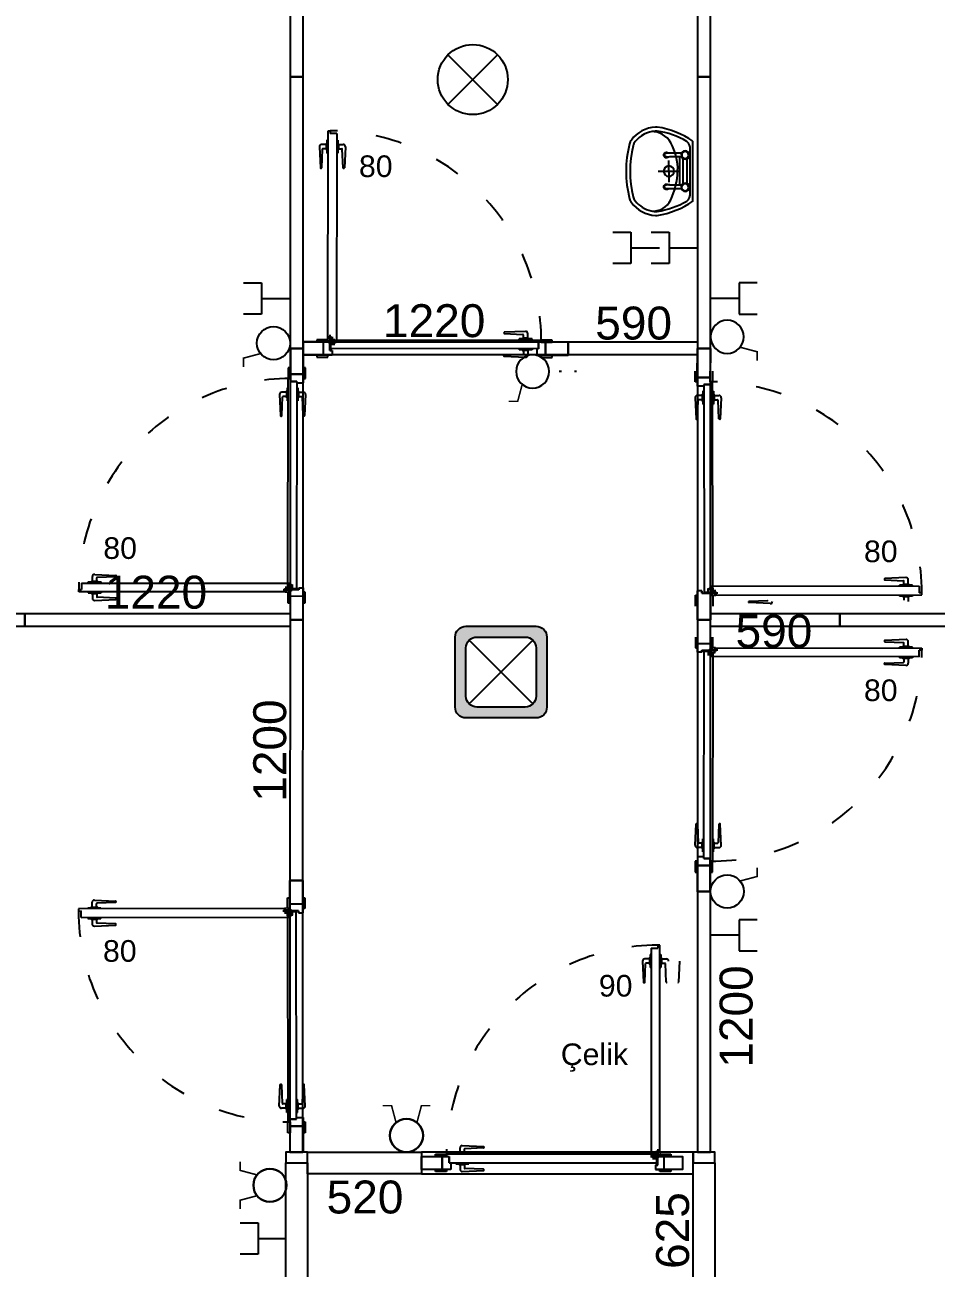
# Model space of a CAD drawing. Header units: millimetres. Extents: x 142629 to 168404, y -211947 to -204319.
# Drawn here: x 145547 to 145968, y -205230 to -204656 of the extents above; entities that cross this region are included whole.
import ezdxf

# ---------------------------------------------------------------- set-up
doc = ezdxf.new("R2010")
doc.units = ezdxf.units.MM
doc.linetypes.add('ACAD_ISO03W100', pattern=[30, 12, -18])
for name, color, linetype in [('1', 250, 'Continuous'), ('Block1', 255, 'Continuous'), ('DUVAR', 7, 'Continuous'), ('KAPI-PEN', 3, 'Continuous'), ('KAPILAR', 42, 'Continuous'), ('OLCU', 2, 'Continuous'), ('TEFRIS', 4, 'Continuous')]:
    doc.layers.add(name, color=color, linetype=linetype)
doc.styles.get("Standard").update_dxf_attribs({"font": 'arial.ttf'})

# ---------------------------------------------------------------- blocks, each defined once
blk = doc.blocks.new('LAVABO')
at = {"layer": 'TEFRIS', "color": 7}
for p, q in [((137281.3, -211027.42), (137280.06, -211026.23)), ((137281.15, -211027.26), (137285.59, -211031.49)), ((137286.58, -211030.01), (137281.28, -211024.96)), ((137273.03, -211028.23), (137276.64, -211031.68)), ((137276.64, -211031.68), (137273.19, -211035.3)), ((137284.62, -211030.57), (137275.71, -211039.91)), ((137276.64, -211031.68), (137280.1, -211028.07)), ((137276.64, -211031.68), (137280.26, -211035.14)), ((137285.67, -211031.86), (137277.19, -211040.75)), ((137287.01, -211032.99), (137278.46, -211041.96)), ((137270.05, -211037.08), (137275.33, -211042.1)), ((137272.7, -211037.01), (137271.35, -211035.72)), ((137276.61, -211040.76), (137272.32, -211036.67))]:
    blk.add_line(p, q, dxfattribs=at)
for points in [[(137275.15, -211049.38, -0.112842), (137258.68, -211042.73, -0.051406), (137258.02, -211042.15, -0.218961), (137254.15, -211030.15, -0.113197), (137254.71, -211028.31, -0.122001), (137272.25, -211009.91, -0.113197), (137274.07, -211009.27, -0.218961), (137286.24, -211012.56, -0.051406), (137286.85, -211013.2, -0.112842), (137294.27, -211029.34)], [(137276.92, -211045.74, -0.248162), (137273.17, -211047.37, -0.097547), (137259.93, -211041.35, -0.057084), (137259.19, -211040.7, -0.205938), (137255.97, -211030.86, -0.12541), (137256.55, -211028.81, -0.11725), (137272.84, -211011.73, -0.12541), (137274.86, -211011.05, -0.174088), (137283.38, -211012.74, -0.114282), (137285.53, -211014.51, -0.097547), (137292.17, -211027.45, -0.248162), (137290.72, -211031.27)]]:
    blk.add_lwpolyline(points, format="xyb", close=True, dxfattribs=at)
blk.add_lwpolyline([(137283.38, -211012.74, -0.321438), (137286.39, -211022.73, -0.098457), (137279.59, -211034.47, -0.139763), (137268.18, -211041.82, -0.277065), (137258.07, -211039.28)], format="xyb", dxfattribs=at)
for centre, radius in [((137276.64, -211031.68), 2.44), ((137287.25, -211031.56), 1.95), ((137287.25, -211031.43), 1.6), ((137276.96, -211042.3), 1.95), ((137276.9, -211042.29), 1.6)]:
    blk.add_circle(centre, radius, dxfattribs=at)
for centre, radius, start, end in [((137280.87, -211025.74), 1.29, 357.39121, 270.77169), ((137280.67, -211025.59), 0.883, 46.35638, 226.35638), ((137270.74, -211036.36), 1.29, 359.64734, 266.11697), ((137270.7, -211036.4), 0.937, 46.35638, 226.35638)]:
    blk.add_arc(centre, radius, start, end, dxfattribs=at)
blk = doc.blocks.new('GLOP')
at = {"layer": 'DUVAR', "color": 1}
for p, q in [((11.44, -11.44), (-11.44, 11.44)), ((11.44, 11.44), (-11.44, -11.44))]:
    blk.add_line(p, q, dxfattribs=at)
blk.add_circle((0, 0), 16.18, dxfattribs=at)
blk = doc.blocks.new('ANAHTAR')
at = {"layer": 'OLCU', "color": 20, "const_width": 0.735}
blk.add_lwpolyline([(-6.13, -4.86), (-13.8, -6.9), (-13.8, -11)], dxfattribs=at)
at = {"layer": 'OLCU', "color": 20}
blk.add_circle((0, 0), 7.67, dxfattribs=at)
blk = doc.blocks.new('TELPRIZ')
at = {"layer": 'DUVAR', "color": 1}
for p, q in [((-7.2, 21.45), (-7.2, 13.15)), ((7.2, 13.15), (7.2, 21.45)), ((-7.2, 13.15), (7.2, 13.15)), ((0, 13.15), (0, 0))]:
    blk.add_line(p, q, dxfattribs=at)

msp = doc.modelspace()

# ---------------------------------------------------------------- hatches: boundary and pattern name
at = {"layer": 'KAPI-PEN', "true_color": 0x4554a5}
h = msp.add_hatch(color=175, dxfattribs=at)
edge = h.paths.add_edge_path()
edge.add_line((145750.623, -204933.536), (145782.982, -204933.536))
edge.add_arc((145782.982, -204938.536), 5, 0, 90, ccw=False)
edge.add_line((145787.982, -204938.536), (145787.982, -204970.896))
edge.add_arc((145782.982, -204970.896), 5, -90, 0, ccw=False)
edge.add_line((145782.982, -204975.896), (145750.623, -204975.896))
edge.add_arc((145750.623, -204970.896), 5, 180, 270, ccw=False)
edge.add_line((145745.623, -204970.896), (145745.623, -204938.536))
edge.add_arc((145750.623, -204938.536), 5, 90, 180, ccw=False)
edge = h.paths.add_edge_path(flags=16)
edge.add_line((145755.623, -204938.536), (145777.982, -204938.536))
edge.add_arc((145777.982, -204943.536), 5, 0, 90, ccw=False)
edge.add_line((145782.982, -204943.536), (145782.982, -204965.896))
edge.add_arc((145777.982, -204965.896), 5, -90, 0, ccw=False)
edge.add_line((145777.982, -204970.896), (145755.623, -204970.896))
edge.add_arc((145755.623, -204965.896), 5, 180, 270, ccw=False)
edge.add_line((145750.623, -204965.896), (145750.623, -204943.536))
edge.add_arc((145755.623, -204943.536), 5, 90, 180, ccw=False)

# ---------------------------------------------------------------- linework, layer by layer
at = {"layer": 'Block1', "color": 7}
for p, q in [((145781.518, -204940), (145752.087, -204969.431)), ((145752.087, -204940), (145781.518, -204969.431))]:
    msp.add_line(p, q, dxfattribs=at)
for points in [[(145667.366, -205181.611), (145677.366, -205181.611), (145677.366, -205176.611), (145667.366, -205176.611)], [(145855.616, -205181.611), (145865.616, -205181.611), (145865.616, -205176.611), (145855.616, -205176.611)]]:
    msp.add_lwpolyline(points, close=True, dxfattribs=at)
at = {"layer": 'KAPI-PEN', "color": 175, "true_color": 0x4554a5}
for points in [[(145669.366, -204679.611), (145675.366, -204679.611), (145675.366, -204559.111), (145669.366, -204559.111)], [(145857.616, -204679.611), (145863.616, -204679.611), (145863.616, -204559.111), (145857.616, -204559.111)], [(145669.366, -204805.111), (145675.366, -204805.111), (145675.366, -204679.611), (145669.366, -204679.611)], [(145857.616, -204805.111), (145863.616, -204805.111), (145863.616, -204679.611), (145857.616, -204679.611)], [(145797.866, -204808.111), (145675.366, -204808.111), (145675.366, -204802.111), (145797.866, -204802.111)], [(145857.616, -204808.111), (145797.866, -204808.111), (145797.866, -204802.111), (145857.616, -204802.111)], [(145669.366, -204930.611), (145675.366, -204930.611), (145675.366, -204805.111), (145669.366, -204805.111)], [(145857.616, -204930.611), (145863.616, -204930.611), (145863.616, -204805.111), (145857.616, -204805.111)], [(145863.616, -204805.111), (145857.616, -204805.111), (145857.616, -204805.111), (145863.616, -204805.111)], [(145546.866, -204933.611), (145421.366, -204933.611), (145421.366, -204927.611), (145546.866, -204927.611)], [(145669.366, -204933.611), (145546.866, -204933.611), (145546.866, -204927.611), (145669.366, -204927.611)], [(145923.366, -204933.611), (145863.616, -204933.686), (145863.616, -204927.686), (145923.366, -204927.611)], [(146048.866, -204933.611), (145923.366, -204933.611), (145923.366, -204927.611), (146048.866, -204927.611)], [(145669.215, -205051.114), (145675.215, -205051.114), (145675.366, -204930.611), (145669.366, -204930.611)], [(145857.616, -205056.111), (145863.616, -205056.111), (145863.616, -204930.611), (145857.616, -204930.611)], [(145669.215, -205176.614), (145675.215, -205176.614), (145675.215, -205051.114), (145669.215, -205051.114)], [(145857.616, -205176.611), (145863.616, -205176.611), (145863.616, -205056.111), (145857.616, -205056.111)], [(145730.116, -205186.611), (145677.366, -205186.611), (145677.366, -205176.611), (145730.116, -205176.611)], [(145855.616, -205176.611), (145730.116, -205176.611), (145730.116, -205186.611), (145855.616, -205186.611)], [(145667.366, -205181.611), (145677.366, -205181.611), (145677.366, -205307.111), (145667.366, -205307.111)], [(145855.616, -205181.611), (145865.616, -205181.611), (145865.616, -205244.361), (145855.616, -205244.361)]]:
    msp.add_lwpolyline(points, close=True, dxfattribs=at)
for points in [[(145750.623, -204933.536), (145782.982, -204933.536, -0.4142136), (145787.982, -204938.536), (145787.982, -204970.896, -0.4142136), (145782.982, -204975.896), (145750.623, -204975.896, -0.4142136), (145745.623, -204970.896), (145745.623, -204938.536, -0.4142136)], [(145755.623, -204938.536), (145777.982, -204938.536, -0.4142136), (145782.982, -204943.536), (145782.982, -204965.896, -0.4142136), (145777.982, -204970.896), (145755.623, -204970.896, -0.4142136), (145750.623, -204965.896), (145750.623, -204943.536, -0.4142136)]]:
    msp.add_lwpolyline(points, format="xyb", close=True, dxfattribs=at)
at = {"layer": 'KAPILAR', "color": 7, "lineweight": 25, "ltscale": 80}
for p, q in [((145686.802, -204800.147), (145686.917, -204704.507)), ((145686.917, -204704.507), (145687.917, -204704.508)), ((145687.917, -204704.508), (145687.916, -204705.808)), ((145690.916, -204705.812), (145690.8, -204801.67)), ((145687.802, -204800.148), (145686.802, -204800.147)), ((145687.804, -204798.848), (145687.802, -204800.148)), ((145688.258, -204805.128), (145688.26, -204803.198)), ((145688.26, -204803.198), (145689.778, -204803.2)), ((145688.87, -204801.667), (145688.872, -204800.149)), ((145690.8, -204801.67), (145688.87, -204801.667)), ((145689.779, -204802.13), (145689.781, -204801.13)), ((145691.079, -204802.132), (145689.779, -204802.13)), ((145689.781, -204801.13), (145785.421, -204801.245)), ((145784.119, -204802.244), (145784.116, -204805.244)), ((145785.419, -204802.245), (145784.119, -204802.244)), ((145785.421, -204801.245), (145785.419, -204802.245)), ((145784.116, -204805.244), (145688.258, -204805.128)), ((145668.385, -204914.696), (145668.501, -204819.056)), ((145668.501, -204819.056), (145669.501, -204819.057)), ((145669.501, -204819.057), (145669.499, -204820.357)), ((145669.499, -204820.357), (145672.499, -204820.361)), ((145672.499, -204820.361), (145672.383, -204916.219)), ((145864.481, -204820.556), (145863.481, -204820.557)), ((145863.481, -204820.557), (145863.483, -204821.857)), ((145864.597, -204916.196), (145864.481, -204820.556)), ((145863.483, -204821.857), (145860.483, -204821.861)), ((145860.483, -204821.861), (145860.599, -204917.719)), ((145571.762, -204917.559), (145571.763, -204916.559)), ((145667.402, -204917.675), (145571.762, -204917.559)), ((145571.763, -204916.559), (145573.063, -204916.561)), ((145573.067, -204913.561), (145668.925, -204913.676)), ((145666.103, -204916.673), (145667.403, -204916.674)), ((145667.403, -204916.675), (145667.402, -204917.675)), ((145668.923, -204915.606), (145667.405, -204915.605)), ((145669.385, -204914.697), (145668.385, -204914.696)), ((145668.925, -204913.676), (145668.923, -204915.606)), ((145669.387, -204913.397), (145669.385, -204914.697)), ((145670.453, -204916.217), (145670.455, -204914.699)), ((145672.384, -204916.219), (145670.453, -204916.217)), ((145860.598, -204917.719), (145862.529, -204917.717)), ((145862.529, -204917.717), (145862.527, -204916.199)), ((145863.595, -204914.897), (145863.597, -204916.197)), ((145863.597, -204916.197), (145864.597, -204916.196)), ((145959.915, -204915.061), (145864.057, -204915.176)), ((145864.057, -204915.176), (145864.059, -204917.106)), ((145864.059, -204917.106), (145865.577, -204917.105)), ((145866.879, -204918.173), (145865.579, -204918.174)), ((145865.579, -204918.175), (145865.58, -204919.175)), ((145961.219, -204918.059), (145959.919, -204918.061)), ((145961.22, -204919.059), (145961.219, -204918.059)), ((145865.58, -204919.175), (145961.22, -204919.059)), ((145860.483, -205040.86), (145860.599, -204945.002)), ((145860.598, -204945.002), (145862.529, -204945.004)), ((145862.529, -204945.004), (145862.527, -204946.523)), ((145863.595, -204947.824), (145863.597, -204946.524)), ((145863.597, -204946.524), (145864.597, -204946.525)), ((145864.057, -204947.545), (145864.059, -204945.615)), ((145959.915, -204947.66), (145864.057, -204947.545)), ((145864.059, -204945.615), (145865.577, -204945.617)), ((145864.597, -204946.525), (145864.481, -205042.165)), ((145865.579, -204944.547), (145865.58, -204943.547)), ((145866.879, -204944.548), (145865.579, -204944.547)), ((145865.58, -204943.547), (145961.22, -204943.662)), ((145961.219, -204944.662), (145959.919, -204944.66)), ((145961.22, -204943.662), (145961.219, -204944.662)), ((145863.483, -205040.864), (145860.483, -205040.86)), ((145863.481, -205042.164), (145863.483, -205040.864)), ((145864.481, -205042.165), (145863.481, -205042.164)), ((145667.251, -205064.05), (145571.611, -205064.166)), ((145571.611, -205064.166), (145571.612, -205065.166)), ((145571.612, -205065.166), (145572.912, -205065.164)), ((145572.916, -205068.164), (145668.774, -205068.049)), ((145665.952, -205065.052), (145667.252, -205065.051)), ((145667.252, -205065.05), (145667.251, -205064.05)), ((145668.772, -205066.119), (145667.253, -205066.12)), ((145669.234, -205067.028), (145668.234, -205067.029)), ((145668.234, -205067.029), (145668.349, -205162.669)), ((145668.774, -205068.049), (145668.772, -205066.119)), ((145669.236, -205068.328), (145669.234, -205067.028)), ((145672.232, -205065.506), (145670.302, -205065.508)), ((145670.302, -205065.508), (145670.304, -205067.026)), ((145672.348, -205161.364), (145672.232, -205065.506)), ((145836.186, -205082.291), (145836.186, -205178.149)), ((145839.186, -205080.991), (145839.186, -205082.291)), ((145840.186, -205080.991), (145839.186, -205080.991)), ((145840.186, -205176.631), (145840.186, -205080.991)), ((145668.349, -205162.669), (145669.349, -205162.668)), ((145669.348, -205161.368), (145672.348, -205161.364)), ((145669.349, -205162.668), (145669.348, -205161.368)), ((145838.116, -205178.149), (145838.116, -205176.631)), ((145839.186, -205175.331), (145839.186, -205176.631)), ((145839.186, -205176.631), (145840.186, -205176.631)), ((145837.206, -205177.611), (145741.566, -205177.611)), ((145741.566, -205177.611), (145741.566, -205178.611)), ((145741.566, -205178.611), (145742.866, -205178.611)), ((145742.866, -205178.611), (145742.866, -205181.611)), ((145742.866, -205181.611), (145838.725, -205181.611)), ((145835.906, -205178.611), (145837.206, -205178.611)), ((145836.186, -205178.149), (145838.116, -205178.149)), ((145837.206, -205178.611), (145837.206, -205177.611)), ((145838.725, -205179.681), (145837.206, -205179.681)), ((145838.725, -205181.611), (145838.725, -205179.681))]:
    msp.add_line(p, q, dxfattribs=at)
at = {"layer": 'KAPILAR', "color": 7, "lineweight": 25}
for p, q in [((145690.916, -204705.812), (145687.916, -204705.808)), ((145682.908, -204711.847), (145683.34, -204721.612)), ((145686.11, -204710.806), (145683.909, -204710.803)), ((145686.11, -204710.506), (145686.107, -204713.106)), ((145686.31, -204710.306), (145686.41, -204710.306)), ((145686.412, -204708.806), (145686.405, -204714.806)), ((145686.912, -204708.807), (145686.412, -204708.806)), ((145690.912, -204708.812), (145691.412, -204708.812)), ((145691.412, -204708.812), (145691.405, -204714.812)), ((145691.51, -204710.312), (145691.41, -204710.312)), ((145691.71, -204710.513), (145691.707, -204713.113)), ((145691.71, -204710.813), (145693.911, -204710.815)), ((145694.909, -204711.862), (145694.453, -204721.625)), ((145683.958, -204721.612), (145684.332, -204712.995)), ((145686.107, -204712.806), (145684.532, -204712.804)), ((145686.307, -204713.306), (145686.407, -204713.306)), ((145686.905, -204714.807), (145686.405, -204714.806)), ((145690.905, -204714.812), (145691.405, -204714.812)), ((145691.507, -204713.312), (145691.407, -204713.312)), ((145691.707, -204712.813), (145693.283, -204712.814)), ((145693.836, -204721.624), (145693.483, -204713.006)), ((145683.54, -204721.803), (145683.758, -204721.803)), ((145694.253, -204721.816), (145694.035, -204721.815)), ((145768.125, -204797.868), (145768.124, -204798.085)), ((145778.08, -204797.236), (145768.316, -204797.668)), ((145681.763, -204801.12), (145681.762, -204802.12)), ((145681.772, -204802.12), (145686.772, -204802.126)), ((145686.773, -204801.126), (145681.773, -204801.12)), ((145684.772, -204802.124), (145687.605, -204802.127)), ((145689.258, -204802.129), (145686.341, -204802.126)), ((145689.26, -204800.15), (145686.344, -204800.146)), ((145686.716, -204802.126), (145689.258, -204802.129)), ((145686.762, -204802.126), (145686.763, -204801.126)), ((145687.537, -204802.127), (145687.54, -204800.148)), ((145687.54, -204800.148), (145688.065, -204800.148)), ((145687.795, -204806.127), (145687.8, -204802.127)), ((145687.798, -204803.586), (145687.801, -204800.669)), ((145687.798, -204803.211), (145687.801, -204800.669)), ((145687.799, -204802.39), (145687.8, -204801.865)), ((145689.779, -204802.393), (145687.799, -204802.39)), ((145687.8, -204801.865), (145689.78, -204801.867)), ((145687.801, -204801.231), (145687.802, -204800.148)), ((145688.065, -204800.148), (145688.062, -204802.128)), ((145688.696, -204802.129), (145689.779, -204802.13)), ((145689.778, -204803.588), (145689.781, -204800.672)), ((145689.78, -204801.867), (145689.779, -204802.393)), ((145768.315, -204798.285), (145776.932, -204798.659)), ((145781.121, -204800.74), (145775.121, -204800.733)), ((145775.121, -204801.233), (145775.121, -204800.733)), ((145776.621, -204800.635), (145776.621, -204800.735)), ((145779.421, -204800.438), (145776.821, -204800.435)), ((145777.121, -204800.435), (145777.123, -204798.86)), ((145779.121, -204800.438), (145779.124, -204798.236)), ((145779.621, -204800.638), (145779.621, -204800.738)), ((145781.121, -204801.24), (145781.121, -204800.74)), ((145784.116, -204805.244), (145784.119, -204802.244)), ((145787.419, -204802.248), (145784.119, -204802.244)), ((145785.421, -204801.245), (145785.419, -204802.245)), ((145785.419, -204802.245), (145790.419, -204802.251)), ((145790.421, -204801.251), (145785.421, -204801.245)), ((145790.419, -204802.251), (145790.421, -204801.251)), ((145681.765, -204808.12), (145681.763, -204809.12)), ((145681.763, -204809.12), (145686.763, -204809.126)), ((145686.765, -204808.126), (145681.765, -204808.12)), ((145688.765, -204808.129), (145684.765, -204808.124)), ((145686.763, -204809.126), (145686.765, -204808.126)), ((145687.795, -204806.127), (145688.767, -204806.129)), ((145688.767, -204806.129), (145688.765, -204808.129)), ((145768.112, -204808.581), (145768.112, -204808.363)), ((145778.065, -204809.237), (145768.302, -204808.781)), ((145768.303, -204808.164), (145776.921, -204807.81)), ((145775.116, -204805.233), (145775.115, -204805.733)), ((145781.115, -204805.74), (145775.115, -204805.733)), ((145776.615, -204805.835), (145776.615, -204805.735)), ((145779.415, -204806.038), (145776.815, -204806.035)), ((145777.115, -204806.035), (145777.113, -204807.611)), ((145779.115, -204806.038), (145779.112, -204808.239)), ((145779.615, -204805.838), (145779.615, -204805.738)), ((145781.116, -204805.24), (145781.115, -204805.74)), ((145783.416, -204805.243), (145783.412, -204808.243)), ((145783.412, -204808.243), (145787.412, -204808.248)), ((145784.116, -204805.244), (145783.416, -204805.243)), ((145785.412, -204808.245), (145785.411, -204809.245)), ((145785.411, -204809.245), (145790.411, -204809.251)), ((145790.412, -204808.251), (145785.412, -204808.245)), ((145790.411, -204809.251), (145790.412, -204808.251)), ((145668.507, -204814.056), (145668.501, -204819.056)), ((145669.507, -204814.057), (145668.507, -204814.056)), ((145669.501, -204819.057), (145669.507, -204814.057)), ((145675.507, -204814.065), (145675.501, -204819.065)), ((145676.507, -204814.066), (145675.507, -204814.065)), ((145676.501, -204819.066), (145676.507, -204814.066)), ((145668.501, -204819.056), (145669.501, -204819.057)), ((145669.503, -204817.057), (145669.499, -204820.357)), ((145672.499, -204820.361), (145669.499, -204820.357)), ((145672.499, -204820.361), (145672.498, -204821.061)), ((145672.498, -204821.061), (145675.498, -204821.065)), ((145675.498, -204821.065), (145675.503, -204817.065)), ((145675.501, -204819.065), (145676.501, -204819.066)), ((145793.725, -204815.566), (145794.725, -204815.565)), ((145800.725, -204815.557), (145801.725, -204815.556)), ((145856.481, -204820.566), (145856.475, -204815.566)), ((145857.481, -204820.565), (145856.481, -204820.566)), ((145857.475, -204815.565), (145857.481, -204820.565)), ((145857.484, -204822.565), (145857.479, -204818.565)), ((145863.481, -204820.557), (145863.475, -204815.557)), ((145863.479, -204818.557), (145863.483, -204821.857)), ((145864.481, -204820.556), (145863.481, -204820.557)), ((145864.475, -204815.556), (145864.481, -204820.556)), ((145664.491, -204826.397), (145664.924, -204836.161)), ((145667.693, -204825.355), (145665.492, -204825.353)), ((145667.693, -204825.055), (145667.69, -204827.655)), ((145667.894, -204824.855), (145667.994, -204824.856)), ((145667.995, -204823.356), (145667.988, -204829.356)), ((145668.495, -204823.356), (145667.995, -204823.356)), ((145672.495, -204823.361), (145672.995, -204823.362)), ((145672.995, -204823.362), (145672.988, -204829.362)), ((145673.094, -204824.862), (145672.994, -204824.862)), ((145673.293, -204825.062), (145673.29, -204827.662)), ((145673.293, -204825.362), (145675.494, -204825.365)), ((145676.492, -204826.411), (145676.036, -204836.174)), ((145860.484, -204822.561), (145857.484, -204822.565)), ((145859.689, -204826.562), (145859.692, -204829.162)), ((145859.888, -204826.362), (145859.988, -204826.362)), ((145860.487, -204824.861), (145859.987, -204824.862)), ((145859.987, -204824.862), (145859.994, -204830.862)), ((145860.483, -204821.861), (145863.483, -204821.857)), ((145860.483, -204821.861), (145860.484, -204822.561)), ((145864.487, -204824.856), (145864.987, -204824.856)), ((145864.987, -204824.856), (145864.994, -204830.856)), ((145865.088, -204826.355), (145864.988, -204826.356)), ((145865.289, -204826.555), (145865.292, -204829.155)), ((145865.289, -204826.855), (145867.49, -204826.853)), ((145665.541, -204836.162), (145665.915, -204827.545)), ((145667.691, -204827.355), (145666.115, -204827.353)), ((145667.89, -204827.855), (145667.99, -204827.856)), ((145668.488, -204829.356), (145667.988, -204829.356)), ((145672.488, -204829.361), (145672.988, -204829.362)), ((145673.09, -204827.862), (145672.99, -204827.862)), ((145673.291, -204827.362), (145674.866, -204827.364)), ((145675.419, -204836.174), (145675.066, -204827.556)), ((145856.49, -204827.911), (145856.946, -204837.674)), ((145859.689, -204826.862), (145857.488, -204826.865)), ((145857.563, -204837.674), (145857.916, -204829.056)), ((145859.691, -204828.862), (145858.116, -204828.864)), ((145859.892, -204829.362), (145859.992, -204829.362)), ((145860.494, -204830.861), (145859.994, -204830.862)), ((145864.494, -204830.856), (145864.994, -204830.856)), ((145865.092, -204829.355), (145864.992, -204829.356)), ((145865.291, -204828.855), (145866.867, -204828.853)), ((145867.441, -204837.662), (145867.067, -204829.045)), ((145868.491, -204827.897), (145868.059, -204837.661)), ((145665.123, -204836.352), (145665.341, -204836.352)), ((145675.836, -204836.365), (145675.619, -204836.365)), ((145857.146, -204837.865), (145857.363, -204837.865)), ((145867.859, -204837.852), (145867.641, -204837.852)), ((145577.568, -204912.966), (145577.568, -204913.066)), ((145577.768, -204912.767), (145580.368, -204912.77)), ((145578.068, -204912.767), (145578.071, -204910.566)), ((145579.117, -204909.568), (145588.88, -204910.023)), ((145580.068, -204912.769), (145580.07, -204911.194)), ((145588.88, -204910.641), (145580.262, -204910.994)), ((145580.568, -204912.97), (145580.568, -204913.07)), ((145589.071, -204910.224), (145589.071, -204910.441)), ((145943.911, -204911.724), (145943.911, -204911.941)), ((145953.865, -204911.068), (145944.102, -204911.523)), ((145944.102, -204912.141), (145952.72, -204912.494)), ((145952.914, -204914.269), (145952.912, -204912.694)), ((145954.914, -204914.267), (145954.911, -204912.066)), ((145573.067, -204913.561), (145573.063, -204916.561)), ((145576.062, -204917.564), (145576.062, -204918.064)), ((145576.062, -204918.064), (145582.062, -204918.072)), ((145576.067, -204913.564), (145576.068, -204913.064)), ((145576.068, -204913.064), (145582.068, -204913.072)), ((145577.561, -204918.166), (145577.562, -204918.066)), ((145577.761, -204918.367), (145580.361, -204918.37)), ((145578.061, -204918.367), (145578.059, -204920.568)), ((145580.061, -204918.369), (145580.059, -204919.945)), ((145580.561, -204918.17), (145580.562, -204918.07)), ((145582.062, -204917.572), (145582.062, -204918.072)), ((145582.067, -204913.572), (145582.068, -204913.072)), ((145667.405, -204915.216), (145667.402, -204918.133)), ((145667.403, -204916.937), (145667.404, -204916.412)), ((145668.487, -204916.676), (145667.403, -204916.675)), ((145669.383, -204916.939), (145667.403, -204916.937)), ((145667.404, -204916.412), (145669.383, -204916.414)), ((145670.841, -204916.679), (145667.925, -204916.675)), ((145670.466, -204916.678), (145667.925, -204916.675)), ((145670.844, -204914.699), (145667.927, -204914.696)), ((145668.382, -204917.704), (145668.376, -204922.704)), ((145669.382, -204917.715), (145668.382, -204917.714)), ((145669.12, -204916.677), (145669.123, -204914.697)), ((145669.646, -204916.677), (145669.12, -204916.677)), ((145669.123, -204914.697), (145669.648, -204914.698)), ((145669.376, -204922.705), (145669.382, -204917.705)), ((145669.379, -204919.705), (145669.383, -204916.871)), ((145669.385, -204915.219), (145669.381, -204918.135)), ((145669.382, -204917.76), (145669.385, -204915.219)), ((145673.383, -204916.682), (145669.383, -204916.677)), ((145669.384, -204915.781), (145669.385, -204914.697)), ((145669.648, -204914.698), (145669.646, -204916.677)), ((145673.383, -204916.682), (145673.384, -204915.71)), ((145673.384, -204915.71), (145675.384, -204915.712)), ((145675.382, -204917.712), (145675.376, -204922.712)), ((145675.384, -204915.712), (145675.379, -204919.712)), ((145676.382, -204917.713), (145675.382, -204917.712)), ((145676.376, -204922.713), (145676.382, -204917.713)), ((145859.598, -204917.21), (145857.598, -204917.212)), ((145857.598, -204917.212), (145857.603, -204921.212)), ((145859.599, -204918.182), (145859.598, -204917.21)), ((145859.599, -204918.182), (145863.599, -204918.177)), ((145862.139, -204916.199), (145865.055, -204916.196)), ((145862.141, -204918.179), (145865.058, -204918.175)), ((145862.516, -204918.178), (145865.057, -204918.175)), ((145863.859, -204916.197), (145863.334, -204916.198)), ((145863.334, -204916.198), (145863.336, -204918.177)), ((145863.336, -204918.177), (145863.862, -204918.177)), ((145863.598, -204917.281), (145863.597, -204916.197)), ((145863.601, -204919.26), (145863.597, -204916.719)), ((145863.597, -204916.719), (145863.601, -204919.635)), ((145865.578, -204917.912), (145863.599, -204917.914)), ((145863.603, -204921.205), (145863.599, -204918.371)), ((145863.599, -204918.439), (145865.579, -204918.437)), ((145863.862, -204918.177), (145863.859, -204916.197)), ((145864.495, -204918.176), (145865.579, -204918.175)), ((145865.577, -204916.716), (145865.58, -204919.633)), ((145865.579, -204918.437), (145865.578, -204917.912)), ((145956.914, -204914.564), (145950.914, -204914.572)), ((145950.915, -204915.072), (145950.914, -204914.572)), ((145952.414, -204914.47), (145952.414, -204914.57)), ((145955.214, -204914.267), (145952.614, -204914.27)), ((145955.414, -204914.466), (145955.414, -204914.566)), ((145956.915, -204915.064), (145956.914, -204914.564)), ((145959.915, -204915.061), (145959.919, -204918.061)), ((145579.103, -204921.568), (145588.867, -204921.136)), ((145588.868, -204920.519), (145580.251, -204920.145)), ((145589.058, -204920.937), (145589.058, -204920.719)), ((145668.376, -204922.714), (145669.376, -204922.715)), ((145675.376, -204922.712), (145676.376, -204922.713)), ((145856.6, -204919.213), (145857.6, -204919.212)), ((145856.607, -204924.213), (145856.6, -204919.213)), ((145857.6, -204919.212), (145857.607, -204924.212)), ((145863.606, -204924.205), (145863.6, -204919.205)), ((145863.6, -204919.215), (145864.6, -204919.214)), ((145864.6, -204919.204), (145864.606, -204924.204)), ((145881.174, -204922.437), (145881.174, -204922.219)), ((145881.364, -204922.019), (145889.981, -204921.645)), ((145891.129, -204923.068), (145881.365, -204922.636)), ((145950.92, -204919.072), (145950.92, -204919.572)), ((145956.92, -204919.564), (145950.92, -204919.572)), ((145952.421, -204919.67), (145952.42, -204919.57)), ((145955.221, -204919.867), (145952.621, -204919.87)), ((145952.921, -204919.869), (145952.923, -204921.445)), ((145954.921, -204919.867), (145954.923, -204922.068)), ((145955.421, -204919.666), (145955.42, -204919.566)), ((145956.92, -204919.064), (145956.92, -204919.564)), ((145856.607, -204938.508), (145856.6, -204943.508)), ((145857.598, -204945.509), (145857.603, -204941.509)), ((145857.6, -204943.509), (145857.607, -204938.509)), ((145863.603, -204941.516), (145863.599, -204944.35)), ((145863.606, -204938.516), (145863.6, -204943.516)), ((145864.6, -204943.518), (145864.606, -204938.518)), ((145943.924, -204940.284), (145943.924, -204940.502)), ((145944.114, -204940.702), (145952.731, -204941.076)), ((145953.879, -204939.653), (145944.115, -204940.085)), ((145952.921, -204942.852), (145952.923, -204941.276)), ((145954.921, -204942.854), (145954.923, -204940.653)), ((145856.6, -204943.508), (145857.6, -204943.509)), ((145859.598, -204945.512), (145857.598, -204945.509)), ((145859.599, -204944.539), (145859.598, -204945.512)), ((145859.599, -204944.539), (145863.599, -204944.544)), ((145862.139, -204946.522), (145865.055, -204946.526)), ((145862.141, -204944.542), (145865.058, -204944.546)), ((145862.516, -204944.543), (145865.057, -204944.546)), ((145863.334, -204946.524), (145863.336, -204944.544)), ((145863.859, -204946.524), (145863.334, -204946.524)), ((145863.336, -204944.544), (145863.862, -204944.545)), ((145863.597, -204946.003), (145863.601, -204943.086)), ((145863.601, -204943.461), (145863.597, -204946.003)), ((145863.598, -204945.441), (145863.597, -204946.524)), ((145863.599, -204944.282), (145865.579, -204944.284)), ((145865.578, -204944.809), (145863.599, -204944.807)), ((145863.6, -204943.506), (145864.6, -204943.508)), ((145863.862, -204944.545), (145863.859, -204946.524)), ((145864.495, -204944.545), (145865.579, -204944.547)), ((145865.577, -204946.005), (145865.58, -204943.088)), ((145865.579, -204944.284), (145865.578, -204944.809)), ((145956.92, -204943.157), (145950.92, -204943.15)), ((145950.92, -204943.65), (145950.92, -204943.15)), ((145952.421, -204943.051), (145952.42, -204943.151)), ((145955.221, -204942.855), (145952.621, -204942.852)), ((145955.421, -204943.055), (145955.42, -204943.155)), ((145956.92, -204943.657), (145956.92, -204943.157)), ((145959.915, -204947.66), (145959.919, -204944.66)), ((145943.911, -204950.998), (145943.911, -204950.78)), ((145944.102, -204950.58), (145952.72, -204950.227)), ((145953.865, -204951.653), (145944.102, -204951.198)), ((145950.915, -204947.65), (145950.914, -204948.15)), ((145956.914, -204948.157), (145950.914, -204948.15)), ((145952.414, -204948.251), (145952.414, -204948.151)), ((145955.214, -204948.455), (145952.614, -204948.452)), ((145952.914, -204948.452), (145952.912, -204950.028)), ((145954.914, -204948.454), (145954.911, -204950.656)), ((145955.414, -204948.255), (145955.414, -204948.155)), ((145956.915, -204947.657), (145956.914, -204948.157)), ((145856.49, -205034.81), (145856.946, -205025.047)), ((145857.146, -205024.856), (145857.363, -205024.857)), ((145857.563, -205025.048), (145857.916, -205033.666)), ((145867.441, -205025.06), (145867.067, -205033.677)), ((145867.859, -205024.869), (145867.641, -205024.869)), ((145868.491, -205034.825), (145868.059, -205025.06)), ((145859.689, -205036.159), (145859.692, -205033.559)), ((145859.892, -205033.36), (145859.992, -205033.36)), ((145859.987, -205037.86), (145859.994, -205031.86)), ((145860.494, -205031.86), (145859.994, -205031.86)), ((145864.494, -205031.865), (145864.994, -205031.866)), ((145864.987, -205037.866), (145864.994, -205031.866)), ((145865.092, -205033.366), (145864.992, -205033.366)), ((145865.289, -205036.166), (145865.292, -205033.566)), ((145859.689, -205035.859), (145857.488, -205035.857)), ((145859.691, -205033.859), (145858.116, -205033.857)), ((145859.888, -205036.36), (145859.988, -205036.36)), ((145860.487, -205037.86), (145859.987, -205037.86)), ((145864.487, -205037.865), (145864.987, -205037.866)), ((145865.088, -205036.366), (145864.988, -205036.366)), ((145865.289, -205035.866), (145867.49, -205035.869)), ((145865.291, -205033.866), (145866.867, -205033.868)), ((145856.481, -205042.155), (145856.475, -205047.155)), ((145857.481, -205042.157), (145856.481, -205042.155)), ((145857.475, -205047.157), (145857.481, -205042.157)), ((145857.484, -205040.157), (145857.479, -205044.157)), ((145860.484, -205040.16), (145857.484, -205040.157)), ((145860.483, -205040.86), (145860.484, -205040.16)), ((145860.483, -205040.86), (145863.483, -205040.864)), ((145863.481, -205042.164), (145863.475, -205047.164)), ((145863.479, -205044.164), (145863.483, -205040.864)), ((145864.481, -205042.165), (145863.481, -205042.164)), ((145864.475, -205047.165), (145864.481, -205042.165)), ((145856.475, -205047.155), (145857.475, -205047.157)), ((145863.475, -205047.164), (145864.475, -205047.165)), ((145577.91, -205063.358), (145577.907, -205061.157)), ((145578.951, -205060.157), (145588.716, -205060.589)), ((145579.91, -205063.356), (145579.908, -205061.78)), ((145588.716, -205061.206), (145580.099, -205061.58)), ((145588.907, -205060.788), (145588.907, -205061.006)), ((145668.224, -205059.011), (145669.224, -205059.01)), ((145668.23, -205064.021), (145668.224, -205059.021)), ((145669.224, -205059.02), (145669.23, -205064.02)), ((145669.228, -205062.02), (145669.231, -205064.854)), ((145675.224, -205059.013), (145676.224, -205059.012)), ((145675.23, -205064.013), (145675.224, -205059.013)), ((145675.233, -205066.013), (145675.228, -205062.013)), ((145676.224, -205059.012), (145676.23, -205064.012)), ((145572.916, -205068.164), (145572.912, -205065.164)), ((145575.91, -205063.661), (145581.91, -205063.653)), ((145575.911, -205064.161), (145575.91, -205063.661)), ((145575.916, -205068.161), (145575.916, -205068.661)), ((145577.41, -205063.559), (145577.41, -205063.659)), ((145577.61, -205063.358), (145580.21, -205063.355)), ((145580.41, -205063.555), (145580.41, -205063.655)), ((145581.911, -205064.153), (145581.91, -205063.653)), ((145581.916, -205068.153), (145581.916, -205068.653)), ((145667.254, -205066.509), (145667.25, -205063.592)), ((145669.231, -205064.786), (145667.252, -205064.788)), ((145667.252, -205064.788), (145667.252, -205065.313)), ((145668.335, -205065.049), (145667.252, -205065.05)), ((145667.252, -205065.313), (145669.232, -205065.311)), ((145670.69, -205065.046), (145667.773, -205065.05)), ((145670.315, -205065.047), (145667.773, -205065.05)), ((145670.692, -205067.026), (145667.776, -205067.029)), ((145669.23, -205064.01), (145668.23, -205064.011)), ((145669.494, -205065.048), (145668.969, -205065.048)), ((145668.969, -205065.048), (145668.971, -205067.028)), ((145668.971, -205067.028), (145669.497, -205067.027)), ((145669.233, -205066.506), (145669.23, -205063.59)), ((145669.23, -205063.965), (145669.233, -205066.506)), ((145673.231, -205065.043), (145669.231, -205065.048)), ((145669.233, -205065.944), (145669.234, -205067.028)), ((145669.497, -205067.027), (145669.494, -205065.048)), ((145673.231, -205065.043), (145673.233, -205066.015)), ((145673.233, -205066.015), (145675.233, -205066.013)), ((145676.23, -205064.012), (145675.23, -205064.013)), ((145575.916, -205068.661), (145581.916, -205068.653)), ((145577.416, -205068.759), (145577.416, -205068.659)), ((145577.617, -205068.958), (145580.217, -205068.955)), ((145577.917, -205068.958), (145577.919, -205071.159)), ((145578.966, -205072.157), (145588.729, -205071.702)), ((145579.917, -205068.956), (145579.919, -205070.531)), ((145588.728, -205071.084), (145580.11, -205070.731)), ((145580.416, -205068.755), (145580.416, -205068.655)), ((145588.92, -205071.501), (145588.919, -205071.284)), ((145835.686, -205085.291), (145835.686, -205091.291)), ((145836.186, -205085.291), (145835.686, -205085.291)), ((145836.186, -205082.291), (145839.186, -205082.291)), ((145840.186, -205085.291), (145840.686, -205085.291)), ((145840.686, -205085.291), (145840.686, -205091.291)), ((145832.186, -205088.337), (145832.63, -205098.1)), ((145835.386, -205087.291), (145833.185, -205087.291)), ((145833.247, -205098.1), (145833.611, -205089.483)), ((145835.386, -205089.291), (145833.81, -205089.291)), ((145835.386, -205086.991), (145835.386, -205089.591)), ((145835.586, -205086.791), (145835.686, -205086.791)), ((145835.586, -205089.791), (145835.686, -205089.791)), ((145840.786, -205086.791), (145840.686, -205086.791)), ((145840.786, -205089.791), (145840.686, -205089.791)), ((145840.986, -205086.991), (145840.986, -205089.591)), ((145840.986, -205087.291), (145843.187, -205087.291)), ((145840.986, -205089.291), (145842.562, -205089.291)), ((145843.125, -205098.1), (145842.762, -205089.483)), ((145849.186, -205088.337), (145848.742, -205098.1)), ((145836.186, -205091.291), (145835.686, -205091.291)), ((145840.186, -205091.291), (145840.686, -205091.291)), ((145832.829, -205098.291), (145833.047, -205098.291)), ((145843.543, -205098.291), (145843.325, -205098.291)), ((145664.34, -205155.328), (145664.772, -205145.564)), ((145664.972, -205145.373), (145665.189, -205145.373)), ((145665.389, -205145.563), (145665.763, -205154.18)), ((145675.268, -205145.551), (145674.914, -205154.169)), ((145675.685, -205145.36), (145675.467, -205145.36)), ((145676.341, -205155.314), (145675.885, -205145.551)), ((145667.539, -205154.37), (145665.964, -205154.372)), ((145667.542, -205156.67), (145667.539, -205154.07)), ((145667.739, -205153.87), (145667.839, -205153.869)), ((145667.844, -205158.369), (145667.837, -205152.369)), ((145668.337, -205152.369), (145667.837, -205152.369)), ((145672.337, -205152.364), (145672.837, -205152.363)), ((145672.844, -205158.363), (145672.837, -205152.363)), ((145672.939, -205153.863), (145672.839, -205153.863)), ((145673.142, -205156.663), (145673.139, -205154.063)), ((145673.139, -205154.363), (145674.715, -205154.361)), ((145667.542, -205156.37), (145665.34, -205156.372)), ((145667.742, -205156.87), (145667.842, -205156.869)), ((145668.344, -205158.369), (145667.844, -205158.369)), ((145672.344, -205158.364), (145672.844, -205158.363)), ((145672.942, -205156.863), (145672.842, -205156.863)), ((145673.142, -205156.363), (145675.343, -205156.36)), ((145668.349, -205162.669), (145669.349, -205162.668)), ((145668.355, -205167.669), (145668.349, -205162.669)), ((145672.348, -205161.364), (145669.348, -205161.368)), ((145669.352, -205164.668), (145669.348, -205161.368)), ((145669.349, -205162.668), (145669.355, -205167.668)), ((145672.347, -205160.664), (145675.347, -205160.66)), ((145672.348, -205161.364), (145672.347, -205160.664)), ((145675.347, -205160.66), (145675.352, -205164.66)), ((145675.349, -205162.66), (145676.349, -205162.659)), ((145675.355, -205167.66), (145675.349, -205162.66)), ((145676.349, -205162.659), (145676.355, -205167.659)), ((145669.355, -205167.668), (145668.355, -205167.669)), ((145676.355, -205167.659), (145675.355, -205167.66)), ((145745.866, -205177.111), (145751.866, -205177.111)), ((145745.866, -205177.611), (145745.866, -205177.111)), ((145747.366, -205177.011), (145747.366, -205177.111)), ((145747.566, -205176.811), (145750.166, -205176.811)), ((145747.866, -205176.811), (145747.866, -205174.609)), ((145748.912, -205173.61), (145758.675, -205174.054)), ((145749.866, -205176.811), (145749.866, -205175.235)), ((145758.675, -205174.672), (145750.058, -205175.035)), ((145750.366, -205177.011), (145750.366, -205177.111)), ((145751.866, -205177.611), (145751.866, -205177.111)), ((145758.866, -205174.254), (145758.866, -205174.472)), ((145837.206, -205180.069), (145837.206, -205177.152)), ((145837.728, -205176.631), (145840.644, -205176.631)), ((145839.448, -205176.631), (145838.923, -205176.631)), ((145838.923, -205176.631), (145838.923, -205178.611)), ((145839.186, -205177.714), (145839.186, -205176.631)), ((145839.186, -205180.069), (145839.186, -205177.152)), ((145839.186, -205179.694), (145839.186, -205177.153)), ((145839.448, -205178.611), (145839.448, -205176.631)), ((145736.566, -205177.611), (145741.566, -205177.611)), ((145736.566, -205178.611), (145736.566, -205177.611)), ((145741.566, -205178.611), (145736.566, -205178.611)), ((145739.566, -205178.611), (145742.866, -205178.611)), ((145741.566, -205177.611), (145741.566, -205178.611)), ((145742.866, -205181.611), (145742.866, -205178.611)), ((145742.866, -205181.611), (145743.566, -205181.611)), ((145743.566, -205181.611), (145743.566, -205184.611)), ((145745.866, -205181.611), (145745.866, -205182.111)), ((145745.866, -205182.111), (145751.866, -205182.111)), ((145747.366, -205182.211), (145747.366, -205182.111)), ((145747.566, -205182.411), (145750.166, -205182.411)), ((145747.866, -205182.411), (145747.866, -205184.612)), ((145749.866, -205182.411), (145749.866, -205183.986)), ((145750.366, -205182.211), (145750.366, -205182.111)), ((145751.866, -205181.611), (145751.866, -205182.111)), ((145837.206, -205178.348), (145837.206, -205178.873)), ((145839.186, -205178.348), (145837.206, -205178.348)), ((145838.29, -205178.611), (145837.206, -205178.611)), ((145837.206, -205178.873), (145839.186, -205178.873)), ((145840.269, -205178.611), (145837.728, -205178.611)), ((145837.728, -205178.611), (145840.644, -205178.611)), ((145839.186, -205182.611), (145838.214, -205182.611)), ((145838.214, -205182.611), (145838.214, -205184.611)), ((145839.186, -205178.873), (145839.186, -205178.348)), ((145839.186, -205182.611), (145839.186, -205178.611)), ((145842.214, -205178.611), (145839.38, -205178.611)), ((145840.214, -205177.611), (145845.214, -205177.611)), ((145845.214, -205178.611), (145840.214, -205178.611)), ((145840.224, -205178.611), (145840.224, -205177.611)), ((145845.224, -205177.611), (145845.224, -205178.611)), ((145736.566, -205184.611), (145741.566, -205184.611)), ((145736.566, -205185.611), (145736.566, -205184.611)), ((145741.566, -205185.611), (145736.566, -205185.611)), ((145743.566, -205184.611), (145739.566, -205184.611)), ((145741.566, -205184.611), (145741.566, -205185.611)), ((145748.912, -205185.611), (145758.675, -205185.167)), ((145758.675, -205184.55), (145750.058, -205184.186)), ((145758.866, -205184.967), (145758.866, -205184.75)), ((145838.214, -205184.611), (145842.214, -205184.611)), ((145840.214, -205184.611), (145845.214, -205184.611)), ((145840.214, -205185.611), (145840.214, -205184.611)), ((145845.214, -205185.611), (145840.214, -205185.611)), ((145845.214, -205184.611), (145845.214, -205185.611))]:
    msp.add_line(p, q, dxfattribs=at)
at = {"layer": 'KAPILAR', "color": 7, "lineweight": 25, "ltscale": 100}
for p, q in [((145684.765, -204808.124), (145684.772, -204802.124)), ((145787.412, -204808.248), (145787.419, -204802.248)), ((145688.767, -204806.129), (145687.795, -204806.127)), ((145675.503, -204817.065), (145669.503, -204817.057)), ((145857.479, -204818.565), (145863.479, -204818.557)), ((145673.384, -204915.71), (145673.383, -204916.682)), ((145859.598, -204917.21), (145859.599, -204918.182)), ((145675.379, -204919.712), (145669.379, -204919.705)), ((145857.603, -204941.509), (145863.603, -204941.516)), ((145859.598, -204945.512), (145859.599, -204944.539)), ((145857.479, -205044.157), (145863.479, -205044.164)), ((145675.228, -205062.013), (145669.228, -205062.02)), ((145673.233, -205066.015), (145673.231, -205065.043)), ((145675.352, -205164.66), (145669.352, -205164.668)), ((145739.566, -205184.611), (145739.566, -205178.611)), ((145838.214, -205182.611), (145839.186, -205182.611)), ((145842.214, -205184.611), (145842.214, -205178.611))]:
    msp.add_line(p, q, dxfattribs=at)
for points in [[(145687.8, -204802.127), (145675.37, -204802.111), (145675.362, -204808.111), (145688.765, -204808.129)], [(145669.383, -204916.677), (145669.366, -204930.607), (145675.366, -204930.614), (145675.384, -204915.712)], [(145863.599, -204918.177), (145863.616, -204930.607), (145857.616, -204930.614), (145857.598, -204917.212)], [(145863.599, -204944.544), (145863.616, -204930.614), (145857.616, -204930.607), (145857.598, -204945.509)], [(145669.231, -205065.048), (145669.215, -205051.118), (145675.215, -205051.111), (145675.233, -205066.013)], [(145839.186, -205178.611), (145850.616, -205178.611), (145850.616, -205184.611), (145838.214, -205184.611)]]:
    msp.add_lwpolyline(points, dxfattribs=at)
at = {"layer": 'KAPILAR', "color": 7, "ltscale": 10}
for points in [[(145684.772, -204802.124), (145675.37, -204802.111), (145675.362, -204808.111), (145684.765, -204808.124)], [(145797.87, -204802.262), (145787.419, -204802.248), (145787.412, -204808.248), (145797.862, -204808.262)], [(145669.517, -204805.107), (145669.503, -204817.057), (145675.503, -204817.065), (145675.517, -204805.114)], [(145863.616, -204805.107), (145863.479, -204818.557), (145857.479, -204818.565), (145857.616, -204805.114)], [(145669.379, -204919.705), (145669.366, -204930.607), (145675.366, -204930.614), (145675.379, -204919.712)], [(145863.603, -204941.516), (145863.616, -204930.614), (145857.616, -204930.607), (145857.603, -204941.509)], [(145863.465, -205056.114), (145863.479, -205044.164), (145857.479, -205044.157), (145857.465, -205056.107)], [(145669.228, -205062.02), (145669.215, -205051.118), (145675.215, -205051.111), (145675.228, -205062.013)], [(145669.366, -205176.618), (145669.352, -205164.668), (145675.352, -205164.66), (145675.366, -205176.611)], [(145730.116, -205178.611), (145739.566, -205178.611), (145739.566, -205184.611), (145730.116, -205184.611)], [(145842.214, -205178.611), (145850.616, -205178.611), (145850.616, -205184.611), (145842.214, -205184.611)]]:
    msp.add_lwpolyline(points, close=True, dxfattribs=at)
at = {"layer": 'KAPILAR', "color": 7, "lineweight": 25}
for centre in [(145687.8, -204802.127), (145687.8, -204802.128), (145687.802, -204800.148), (145689.779, -204802.13), (145667.403, -204916.675), (145669.383, -204916.677), (145669.383, -204916.677), (145669.385, -204914.697), (145863.597, -204916.197), (145863.599, -204918.177), (145863.599, -204918.177), (145865.579, -204918.175), (145863.597, -204946.524), (145863.599, -204944.544), (145863.599, -204944.544), (145865.579, -204944.547), (145667.252, -205065.05), (145669.231, -205065.048), (145669.232, -205065.048), (145669.234, -205067.028), (145839.186, -205176.631), (145837.206, -205178.611), (145839.186, -205178.611), (145839.186, -205178.611)]:
    msp.add_circle(centre, 0.583, dxfattribs=at)
at = {"layer": 'KAPILAR', "color": 7, "linetype": 'ACAD_ISO03W100'}
for centre, start, end in [((145687.8, -204802.127), 359.930893, 89.930893), ((145669.383, -204916.677), 89.930893, 179.930893), ((145863.599, -204918.177), 0.069107, 90.069107), ((145863.599, -204944.544), 269.930893, 359.930893), ((145669.231, -205065.048), 180.069107, 270.069107), ((145839.186, -205178.611), 90, 180)]:
    msp.add_arc(centre, 97.62, start, end, dxfattribs=at)
at = {"layer": 'KAPILAR', "color": 7, "lineweight": 25}
for centre, radius, start, end in [((145683.907, -204711.803), 1, 89.930893, 182.533455), ((145686.31, -204710.506), 0.2, 89.930893, 179.930893), ((145691.51, -204710.512), 0.2, 359.930893, 89.930893), ((145693.91, -204711.815), 1, 357.32833, 89.930893), ((145684.531, -204713.004), 0.2, 89.930893, 177.514794), ((145686.307, -204713.106), 0.2, 179.930893, 269.930893), ((145691.507, -204713.112), 0.2, 269.930893, 359.930893), ((145693.283, -204713.014), 0.2, 2.346992, 89.930893), ((145683.54, -204721.603), 0.2, 182.533455, 269.930893), ((145683.758, -204721.603), 0.2, 269.930893, 357.32833), ((145694.036, -204721.615), 0.2, 182.533455, 269.930893), ((145694.253, -204721.616), 0.2, 269.930893, 357.32833), ((145768.324, -204798.086), 0.2, 179.930893, 267.32833), ((145768.325, -204797.868), 0.2, 92.533455, 179.930893), ((145778.124, -204798.235), 1, 359.930893, 92.533455), ((145776.821, -204800.635), 0.2, 89.930893, 179.930893), ((145776.923, -204798.859), 0.2, 359.930893, 87.514794), ((145779.421, -204800.638), 0.2, 359.930893, 89.930893), ((145768.312, -204808.363), 0.2, 92.533455, 179.930893), ((145768.312, -204808.581), 0.2, 179.930893, 267.32833), ((145776.815, -204805.835), 0.2, 179.930893, 269.930893), ((145776.913, -204807.611), 0.2, 272.346992, 359.930893), ((145778.112, -204808.238), 1, 267.32833, 359.930893), ((145779.415, -204805.838), 0.2, 269.930893, 359.930893), ((145665.491, -204826.353), 1, 89.930893, 182.533455), ((145667.893, -204825.055), 0.2, 89.930893, 179.930893), ((145673.093, -204825.062), 0.2, 359.930893, 89.930893), ((145675.493, -204826.365), 1, 357.32833, 89.930893), ((145859.889, -204826.562), 0.2, 90.069107, 180.069107), ((145865.089, -204826.555), 0.2, 0.069107, 90.069107), ((145867.492, -204827.853), 1, 357.466545, 90.069107), ((145666.115, -204827.553), 0.2, 89.930893, 177.514794), ((145667.89, -204827.655), 0.2, 179.930893, 269.930893), ((145673.09, -204827.662), 0.2, 269.930893, 359.930893), ((145674.866, -204827.564), 0.2, 2.346992, 89.930893), ((145857.489, -204827.865), 1, 90.069107, 182.67167), ((145858.116, -204829.064), 0.2, 90.069107, 177.653008), ((145859.892, -204829.162), 0.2, 180.069107, 270.069107), ((145865.092, -204829.155), 0.2, 270.069107, 0.069107), ((145866.867, -204829.053), 0.2, 2.485206, 90.069107), ((145665.123, -204836.152), 0.2, 182.533455, 269.930893), ((145665.341, -204836.152), 0.2, 269.930893, 357.32833), ((145675.619, -204836.165), 0.2, 182.533455, 269.930893), ((145675.837, -204836.165), 0.2, 269.930893, 357.32833), ((145857.145, -204837.665), 0.2, 182.67167, 270.069107), ((145857.363, -204837.665), 0.2, 270.069107, 357.466545), ((145867.641, -204837.652), 0.2, 182.67167, 270.069107), ((145867.859, -204837.652), 0.2, 270.069107, 357.466545), ((145577.768, -204912.967), 0.2, 89.930893, 179.930893), ((145579.071, -204910.567), 1, 87.32833, 179.930893), ((145580.27, -204911.194), 0.2, 92.346992, 179.930893), ((145580.368, -204912.97), 0.2, 359.930893, 89.930893), ((145588.871, -204910.223), 0.2, 359.930893, 87.32833), ((145588.871, -204910.441), 0.2, 272.533455, 359.930893), ((145944.111, -204911.723), 0.2, 92.67167, 180.069107), ((145944.111, -204911.941), 0.2, 180.069107, 267.466545), ((145952.712, -204912.694), 0.2, 0.069107, 87.653008), ((145953.911, -204912.067), 1, 0.069107, 92.67167), ((145577.761, -204918.167), 0.2, 179.930893, 269.930893), ((145580.361, -204918.17), 0.2, 269.930893, 359.930893), ((145952.614, -204914.47), 0.2, 90.069107, 180.069107), ((145955.214, -204914.467), 0.2, 0.069107, 90.069107), ((145579.059, -204920.569), 1, 179.930893, 272.533455), ((145580.259, -204919.945), 0.2, 179.930893, 267.514794), ((145588.858, -204920.937), 0.2, 272.533455, 359.930893), ((145588.858, -204920.719), 0.2, 359.930893, 87.32833), ((145881.374, -204922.219), 0.2, 92.67167, 180.069107), ((145881.374, -204922.437), 0.2, 180.069107, 267.466545), ((145889.973, -204921.445), 0.2, 272.485206, 0.069107), ((145891.173, -204922.069), 1, 267.466545, 0.069107), ((145952.621, -204919.67), 0.2, 180.069107, 270.069107), ((145955.221, -204919.667), 0.2, 270.069107, 0.069107), ((145944.124, -204940.285), 0.2, 92.533455, 179.930893), ((145944.124, -204940.502), 0.2, 179.930893, 267.32833), ((145952.723, -204941.276), 0.2, 359.930893, 87.514794), ((145953.923, -204940.652), 1, 359.930893, 92.533455), ((145952.621, -204943.052), 0.2, 89.930893, 179.930893), ((145955.221, -204943.055), 0.2, 359.930893, 89.930893), ((145944.111, -204950.78), 0.2, 92.533455, 179.930893), ((145944.111, -204950.998), 0.2, 179.930893, 267.32833), ((145952.614, -204948.252), 0.2, 179.930893, 269.930893), ((145952.712, -204950.027), 0.2, 272.346992, 359.930893), ((145953.911, -204950.654), 1, 267.32833, 359.930893), ((145955.214, -204948.255), 0.2, 269.930893, 359.930893), ((145857.145, -205025.056), 0.2, 89.930893, 177.32833), ((145857.363, -205025.057), 0.2, 2.533455, 89.930893), ((145867.641, -205025.069), 0.2, 89.930893, 177.32833), ((145867.859, -205025.069), 0.2, 2.533455, 89.930893), ((145858.116, -205033.657), 0.2, 182.346992, 269.930893), ((145859.892, -205033.56), 0.2, 89.930893, 179.930893), ((145865.092, -205033.566), 0.2, 359.930893, 89.930893), ((145866.867, -205033.668), 0.2, 269.930893, 357.514794), ((145857.489, -205034.857), 1, 177.32833, 269.930893), ((145859.889, -205036.16), 0.2, 179.930893, 269.930893), ((145865.089, -205036.166), 0.2, 269.930893, 359.930893), ((145867.492, -205034.869), 1, 269.930893, 2.533455), ((145578.907, -205061.156), 1, 87.466545, 180.069107), ((145580.108, -205061.78), 0.2, 92.485206, 180.069107), ((145588.707, -205060.788), 0.2, 0.069107, 87.466545), ((145588.707, -205061.006), 0.2, 272.67167, 0.069107), ((145577.61, -205063.558), 0.2, 90.069107, 180.069107), ((145580.21, -205063.555), 0.2, 0.069107, 90.069107), ((145577.616, -205068.758), 0.2, 180.069107, 270.069107), ((145578.919, -205071.158), 1, 180.069107, 272.67167), ((145580.119, -205070.531), 0.2, 180.069107, 267.653008), ((145580.216, -205068.755), 0.2, 270.069107, 0.069107), ((145588.719, -205071.284), 0.2, 0.069107, 87.466545), ((145588.72, -205071.502), 0.2, 272.67167, 0.069107), ((145833.185, -205088.291), 1, 90, 182.602562), ((145833.81, -205089.491), 0.2, 90, 177.583901), ((145835.586, -205086.991), 0.2, 90, 180), ((145835.586, -205089.591), 0.2, 180, 270), ((145840.786, -205086.991), 0.2, 0, 90), ((145840.786, -205089.591), 0.2, 270, 0), ((145842.562, -205089.491), 0.2, 2.416099, 90), ((145843.187, -205088.291), 1, 357.397438, 90), ((145832.829, -205098.091), 0.2, 182.602562, 270), ((145833.047, -205098.091), 0.2, 270, 357.397438), ((145843.325, -205098.091), 0.2, 182.602562, 270), ((145848.543, -205098.091), 0.2, 270, 357.397438), ((145664.972, -205145.573), 0.2, 90.069107, 177.466545), ((145665.19, -205145.573), 0.2, 2.67167, 90.069107), ((145675.467, -205145.56), 0.2, 90.069107, 177.466545), ((145675.685, -205145.56), 0.2, 2.67167, 90.069107), ((145665.963, -205154.172), 0.2, 182.485206, 270.069107), ((145667.739, -205154.07), 0.2, 90.069107, 180.069107), ((145672.939, -205154.063), 0.2, 0.069107, 90.069107), ((145674.715, -205154.161), 0.2, 270.069107, 357.653008), ((145665.339, -205155.372), 1, 177.466545, 270.069107), ((145667.742, -205156.67), 0.2, 180.069107, 270.069107), ((145672.942, -205156.663), 0.2, 270.069107, 0.069107), ((145675.342, -205155.36), 1, 270.069107, 2.67167), ((145747.566, -205177.011), 0.2, 90, 180), ((145748.866, -205174.609), 1, 87.397438, 180), ((145750.066, -205175.235), 0.2, 92.416099, 180), ((145750.166, -205177.011), 0.2, 0, 90), ((145758.666, -205174.254), 0.2, 0, 87.397438), ((145758.666, -205174.472), 0.2, 272.602562, 0), ((145747.566, -205182.211), 0.2, 180, 270), ((145750.166, -205182.211), 0.2, 270, 0), ((145748.866, -205184.612), 1, 180, 272.602562), ((145750.066, -205183.986), 0.2, 180, 267.583901), ((145758.666, -205184.75), 0.2, 0, 87.397438), ((145758.666, -205184.967), 0.2, 272.602562, 0)]:
    msp.add_arc(centre, radius, start, end, dxfattribs=at)

# ---------------------------------------------------------------- block references
at = {"layer": 'Block1', "color": 43, "xscale": -1, "rotation": 136.3563825212375}
msp.add_blockref('LAVABO', (-99143.314, -262691.265), dxfattribs=at)
at = {"layer": 'TEFRIS', "lineweight": 25}
for name, p in [('GLOP', (145753.746, -204680.838)), ('ANAHTAR', (145661.697, -204802.682)), ('ANAHTAR', (145660.068, -205191.967))]:
    msp.add_blockref(name, p, dxfattribs=at)
at = {"layer": 'TEFRIS', "lineweight": 25, "xscale": -1}
for name, p, rotation in [('TELPRIZ', (145839.952, -204758.637), 90), ('TELPRIZ', (145857.616, -204758.637), 90), ('TELPRIZ', (145669.366, -204781.998), 90), ('ANAHTAR', (145781.402, -204815.779), 270), ('ANAHTAR', (145723.141, -205168.944), 90), ('ANAHTAR', (145660.068, -205191.967), 180), ('TELPRIZ', (145667.736, -205216.526), 90)]:
    msp.add_blockref(name, p, dxfattribs=dict(at, rotation=rotation))
at = {"layer": 'TEFRIS', "lineweight": 25}
for name, p, rotation in [('TELPRIZ', (145863.616, -204782.062), 270), ('ANAHTAR', (145871.285, -205056.111), 180), ('TELPRIZ', (145863.616, -205076.397), 270), ('ANAHTAR', (145723.141, -205168.944), 270)]:
    msp.add_blockref(name, p, dxfattribs=dict(at, rotation=rotation))
at = {"layer": 'TEFRIS', "lineweight": 25, "xscale": -1}
msp.add_blockref('ANAHTAR', (145871.269, -204799.741), dxfattribs=at)

# ---------------------------------------------------------------- texts
at = {"layer": '1', "color": 0, "lineweight": 25}
for s, p in [('1220', (145712.278, -204799.897)), ('590', (145810.324, -204800.998)), ('1220', (145583.778, -204925.397)), ('590', (145875.131, -204943.411)), ('520', (145686.245, -205204.981))]:
    msp.add_text(s, height=15.2174, dxfattribs=at).set_placement(p)
for s, p in [('1200', (145667.569, -205014.654)), ('1200', (145882.989, -205137.581)), ('625', (145853.651, -205230.611))]:
    msp.add_text(s, height=15.2174, rotation=90, dxfattribs=at).set_placement(p)
at = {"layer": 'Block1', "color": 0, "linetype": 'Continuous'}
for rotation, p in [(0.069107, (145701.193, -204725.898)), (359.930893, (145583.089, -204902.404)), (0.069107, (145934.457, -204903.923)), (359.930893, (145934.445, -204968.111)), (0.069107, (145582.949, -205088.633))]:
    msp.add_text('80', height=10, rotation=rotation, dxfattribs=at).set_placement(p)
for s, p in [('90', (145811.984, -205104.719)), ('Çelik', (145794.414, -205136.399))]:
    msp.add_text(s, height=10, dxfattribs=at).set_placement(p)

doc.saveas('drawing.dxf')
